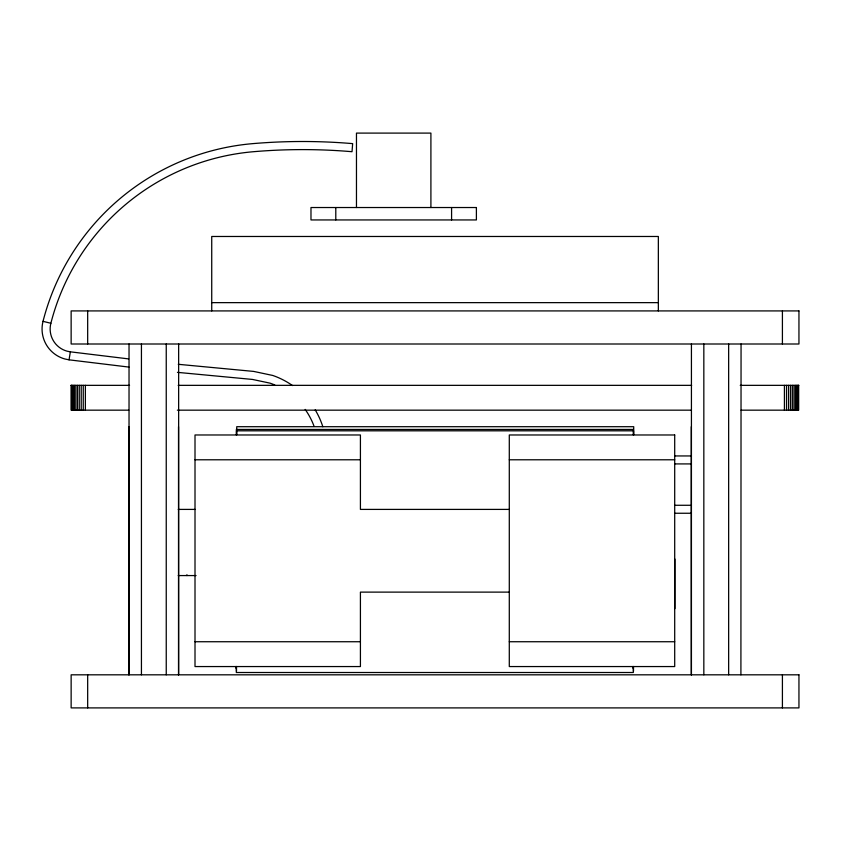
<?xml version="1.0" encoding="UTF-8"?>
<svg xmlns="http://www.w3.org/2000/svg" width="841" height="841" viewBox="0 0 841 841"><rect width="100%" height="100%" fill="white"/><g stroke="black" fill="none" stroke-linecap="round" stroke-linejoin="round"><path stroke-width="1.26" d="M42.996 321.336L50.87 323.27A229.267 229.267 0 0 1 253.519 151.706A578.492 578.492 0 0 1 352.022 151.706L352.652 143.632A586.976 586.976 0 0 0 252.657 143.643A237.33 237.33 0 0 0 43.017 321.346A31.085 31.085 0 0 0 64.883 358.981L69.046 359.832L70.35 351.832L128.652 358.907M211.732 302.644L658.345 302.644M70.991 385.346L129.556 385.346M178.155 385.346L691.649 385.346M740.238 385.346L798.813 385.346M128.736 410.166L71.138 410.166L71.138 385.346M177.356 410.166L691.134 410.166M741.068 410.166L798.666 410.166L798.666 385.346M674.703 455.948L691.239 455.948M195.007 459.785L360.421 459.785M509.289 459.785L674.703 459.785M674.703 463.917L691.239 463.917M674.703 505.273L691.239 505.273L691.291 426.702M178.218 509.404L195.196 509.404M509.289 509.404L360.421 509.404L360.421 434.976L195.007 434.976L195.007 666.556L360.421 666.556L360.421 592.117L509.289 592.117M674.703 513.252L691.239 513.252M178.218 575.57L196.069 575.57M195.007 641.736L360.421 641.736M509.289 641.736L674.703 641.736M178.26 364.3L253.688 371.417L272.768 375.464A80.032 80.032 0 0 1 292.542 385.567M177.44 372.353L252.489 379.438L270.098 383.17A71.874 71.874 0 0 1 274.828 384.999M128.999 367.096L69.046 359.832M70.35 351.832L67.038 351.17A23.001 23.001 0 0 1 50.87 323.27M798.246 385.346L798.246 410.166M797.552 385.346L797.552 410.166M796.595 385.346L796.595 410.166M795.386 385.346L795.386 410.166M793.967 385.346L793.967 410.166M792.338 385.346L792.338 410.166M790.54 385.346L790.54 410.166M788.595 385.346L788.595 410.166M786.545 385.346L786.545 410.166M784.422 385.346L784.422 410.166M782.414 310.918L782.414 344.001M782.414 674.818L782.414 707.901M741.058 344.001L740.91 674.818M728.653 344.001L728.653 674.818M703.833 344.001L703.833 674.818M691.428 344.001L691.428 674.818M691.239 505.43L691.291 674.818M674.892 559.034L674.892 608.653M658.345 310.918L658.345 236.479L211.732 236.479L211.732 310.918M633.725 434.461L633.725 426.702L236.731 426.702L236.731 434.461M633.536 435.102L633.536 430.823L236.552 430.823L236.552 435.102M633.504 666.839L633.504 671.129M633.347 434.881L633.347 429.436L236.363 429.436L236.363 434.881M633.315 667.071L633.315 672.506L236.321 672.506L236.321 667.071M633.136 666.419L633.136 668.395M451.585 207.527L451.585 219.943M430.907 207.527L430.907 133.099L356.468 133.099L356.468 207.527M335.79 207.527L335.79 219.943M236.51 666.839L236.51 671.129M236.142 666.419L236.142 668.395M186.923 574.729L186.923 575.57M178.649 344.001L178.649 674.818M178.513 426.702L178.513 674.818M166.245 344.001L166.245 674.818M141.435 344.001L141.435 674.818M129.03 344.001L129.03 674.818M128.883 426.702L128.883 674.818M87.674 310.918L87.674 344.001M87.674 674.818L87.674 707.901M85.372 385.346L85.372 410.166M83.248 385.346L83.248 410.166M81.209 385.346L81.209 410.166M79.264 385.346L79.264 410.166M77.467 385.346L77.467 410.166M75.837 385.346L75.837 410.166M74.407 385.346L74.407 410.166M73.209 385.346L73.209 410.166M72.252 385.346L72.252 410.166M71.559 385.346L71.559 410.166M315.196 409.861A80.032 80.032 0 0 1 322.839 426.744M305.157 409.399A71.874 71.874 0 0 1 314.04 426.219M476.395 207.527L310.981 207.527L310.981 219.943L476.395 219.943L476.395 207.527M798.95 310.918L71.138 310.918L71.138 344.001L798.95 344.001L798.95 310.918M674.703 434.976L509.289 434.976L509.289 666.556L674.703 666.556L674.703 434.976M798.95 674.818L71.138 674.818L71.138 707.901L798.95 707.901L798.95 674.818"/></g></svg>
